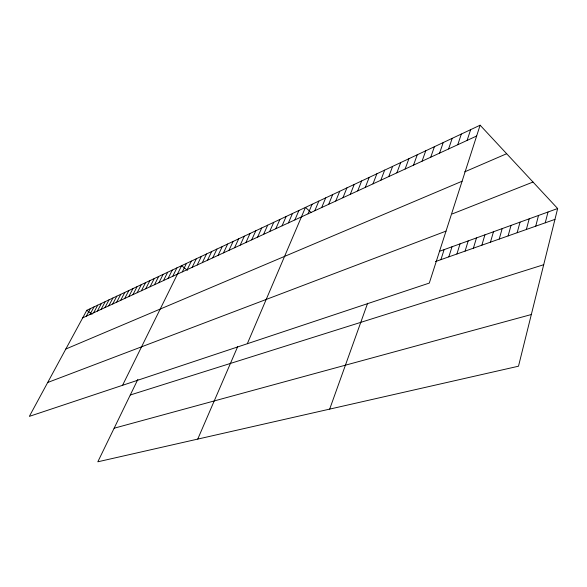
<?xml version="1.0" encoding="UTF-8"?>
<svg xmlns="http://www.w3.org/2000/svg" width="587" height="587" viewBox="0 0 587 587"><rect width="100%" height="100%" fill="white"/><g stroke="black" fill="none" stroke-linecap="round" stroke-linejoin="round"><path stroke-width="0.88" d="M480.122 125.2L429.295 283.081L29.35 416.366L86.795 310.303L480.122 125.2L557.65 208.524L518.497 366.207L97.816 461.8L137.879 379.349M545.257 222.811L548.001 212.024M535.726 226.171L538.521 215.451M526.363 229.48L529.203 218.826M517.154 232.731L520.038 222.143M508.107 235.923L511.035 225.408M499.214 239.063L502.178 228.614M490.468 242.152L493.469 231.762M481.868 245.19L484.906 234.866M473.408 248.176L476.483 237.911M465.087 251.111L468.191 240.912M456.906 254.002L460.039 243.869M448.85 256.849L452.019 246.775M440.925 259.645L444.117 249.629M467.12 140.403L470.642 129.661M457.772 144.718L461.338 134.041M448.593 148.951L452.195 138.341M439.582 153.112L443.229 142.56M430.741 157.199L434.417 146.706M422.046 161.205L425.758 150.786M329.674 409.117L367.623 303.23M413.512 165.152L417.254 154.785M405.125 169.019L408.897 158.717M396.878 172.827L400.679 162.584M388.777 176.57L392.608 166.385M380.816 180.246L384.668 170.12M372.987 183.856L376.861 173.789M365.29 187.407L369.194 177.406M357.718 190.907L361.643 180.957M350.278 194.341L354.218 184.45M342.955 197.724L346.917 187.884M335.749 201.048L339.726 191.267M328.661 204.32L332.653 194.598M321.683 207.541L325.697 197.87M314.815 210.711L318.844 201.099M308.065 213.829L312.101 204.269M247.31 343.733L305.467 207.394L311.11 212.509M294.857 219.927L298.93 210.469M197.746 439.091L237.662 346.682M288.415 222.899L292.487 213.499M282.061 225.834L286.148 216.486M275.809 228.717L279.904 219.421M269.646 231.564L273.755 222.319M263.578 234.367L267.694 225.173M257.598 237.126L261.721 227.983M251.706 239.848L255.837 230.75M245.902 242.526L250.04 233.479M240.178 245.168L244.317 236.172M234.536 247.773L238.682 238.821M228.974 250.341L233.127 241.433M223.5 252.872L227.653 244.016M218.093 255.367L222.253 246.555M212.765 257.825L216.926 249.064M207.512 260.246L211.672 251.53M202.324 262.638L206.492 253.973M197.217 265.001L201.385 256.372M192.169 267.327L196.344 258.75M187.202 269.624L191.369 261.09M182.293 271.891L186.461 263.402M122.566 385.299L181.618 265.676L187.392 270.343M172.739 276.301L176.907 267.892M168.087 278.451L172.262 270.086M163.502 280.564L167.669 272.243M158.967 282.655L163.135 274.378M154.498 284.724L158.666 276.484M150.081 286.764L154.242 278.561M145.715 288.775L149.883 280.615M141.408 290.763L145.569 282.64M137.16 292.73L141.313 284.644M132.956 294.667L137.109 286.625M128.81 296.582L132.956 288.577M124.708 298.475L128.854 290.506M120.658 300.346L124.804 292.414M116.659 302.195L120.797 294.3M108.793 305.82L112.924 298.005M112.704 304.015L116.835 296.164M104.934 307.603L109.065 299.825M101.118 309.364L105.242 301.623M97.347 311.103L101.47 303.398M93.619 312.827L97.735 305.152M89.936 314.529L94.045 306.891M86.296 316.21L90.398 308.608M82.694 317.868L476.644 136.008M464.647 171.866L506.662 153.728M65.817 349.03L462.086 181.229M452.32 213.903L533.011 182.043M47.701 382.489L446.025 231.117M439.458 251.317L557.65 208.524M435.459 261.575L554.957 219.384M130.277 394.992L543.701 264.715M114.135 428.216L531.33 314.529M86.795 310.303L92.086 314.236"/></g></svg>
